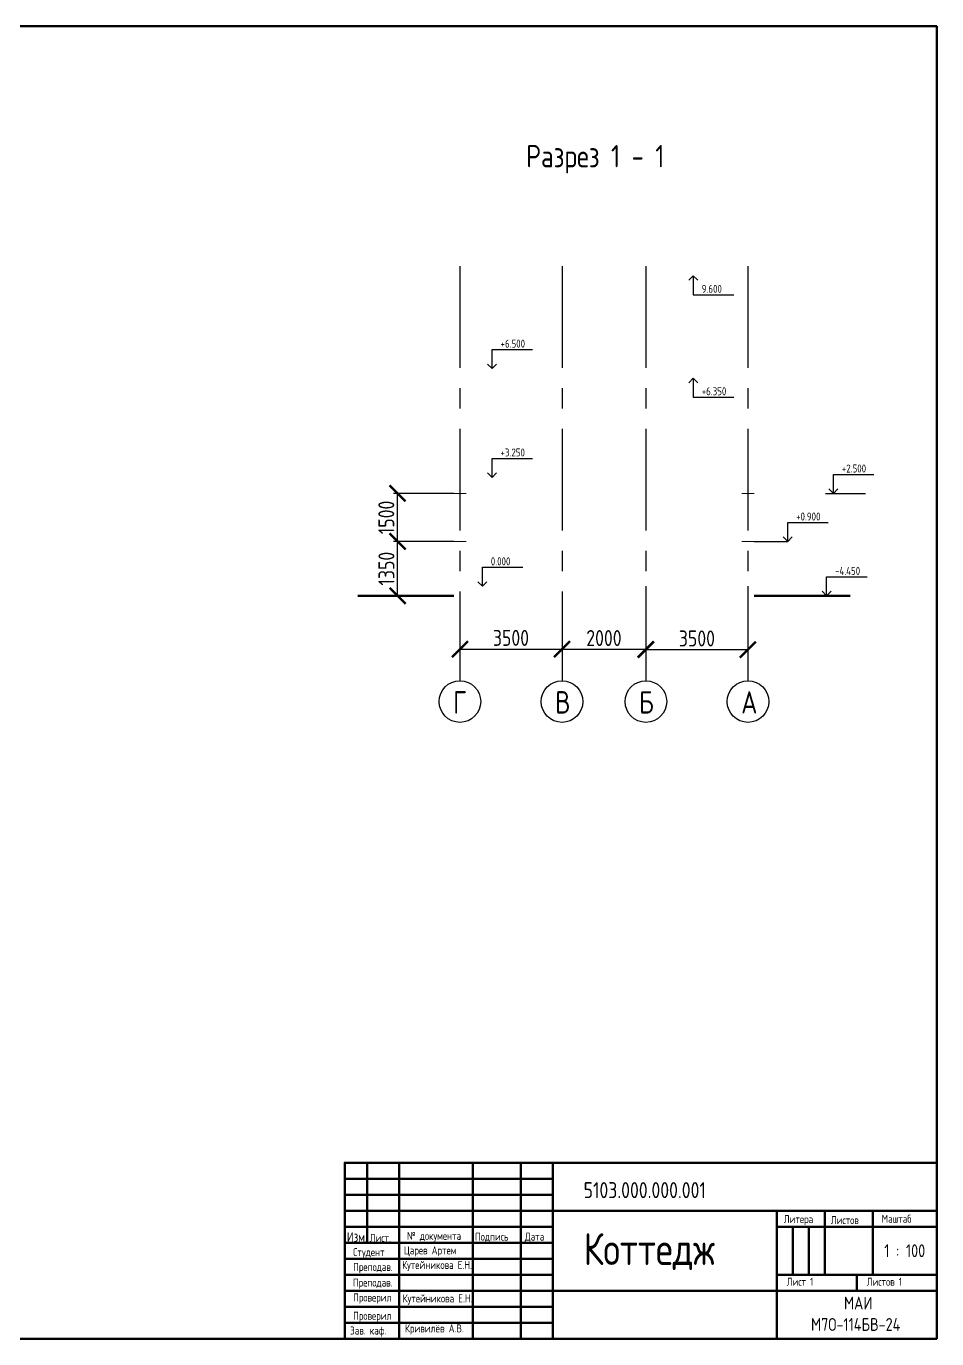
# Paper-space layout 'Дом_2' of a CAD drawing. Header units: millimetres. Extents: x 20 to 589, y 5 to 415.
# Drawn here: x 304.5 to 589, y 5 to 415 of the extents above; entities that cross this region are included whole.
import ezdxf

# ---------------------------------------------------------------- set-up
doc = ezdxf.new("R2010")
doc.units = ezdxf.units.MM
doc.linetypes.add('AM_ISO08W050', pattern=[18, 12, -1.5, 3, -1.5])
doc.linetypes.add('CENTER', pattern=[50.8, 31.75, -6.35, 6.35, -6.35])
for name, color, linetype, lineweight in [('MD_Штриховка', 7, 'Continuous', 25), ('Красный', 1, 'AM_ISO08W050', 30), ('Оси', 1, 'CENTER', 25), ('Основная', 5, 'Continuous', 70), ('Основной', 5, 'Continuous', 70), ('Размеры', 3, 'Continuous', 25), ('Текст', 7, 'Continuous', 20), ('Тонкая', 250, 'Continuous', 20)]:
    doc.layers.add(name, color=color, linetype=linetype, lineweight=lineweight)
doc.styles.get("Standard").update_dxf_attribs({"font": 'arial.ttf'})
doc.styles.add('ГОСТ', font='GOST_A.TTF')
doc.dimstyles.new('Apx$0', dxfattribs={"dimtxt": 5, "dimasz": 5, "dimexe": 1.25, "dimexo": 0, "dimgap": 1, "dimtad": 1, "dimdsep": 46, "dimtxsty": 'ГОСТ', "dimblk": 'ARCHTICK', "dimcen": 5, "dimclrd": 256, "dimclre": 256, "dimclrt": 256, "dimadec": 0, "dimazin": 2, "dimtp": 0.1, "dimtm": 0.1, "dimtfac": 0.71, "dimtmove": 1, "dimatfit": 3, "dimldrblk": 'NONE', "dimfxl": 1, "dimlwd": -1, "dimlwe": -1, "dimarcsym": 0})

# ---------------------------------------------------------------- blocks, each defined once
blk = doc.blocks.new('_ArchTick')
at = {"color": 0, "linetype": 'ByBlock', "const_width": 0.15}
blk.add_lwpolyline([(-0.5, -0.5), (0.5, 0.5)], dxfattribs=at)
blk = doc.blocks.new('*D39')
at = {"layer": 'Defpoints', "color": 0, "transparency": 16777216}
for p in [(440.01, 236.88), (471.91, 236.88), (471.91, 220.43)]:
    blk.add_point(p, dxfattribs=at)
at = {"layer": 'Размеры', "transparency": 16777216}
for p, q in [((440.01, 236.88), (440.01, 219.18)), ((471.91, 236.88), (471.91, 219.18)), ((440.01, 220.43), (471.91, 220.43))]:
    blk.add_line(p, q, dxfattribs=at)
at = {"layer": 'Размеры', "transparency": 16777216, "xscale": 5, "yscale": 5, "zscale": 5, "rotation": 180}
blk.add_blockref('_ArchTick', (440.01, 220.43), dxfattribs=at)
at = {"layer": 'Размеры', "transparency": 16777216, "xscale": 5, "yscale": 5, "zscale": 5}
blk.add_blockref('_ArchTick', (471.91, 220.43), dxfattribs=at)
at = {"layer": 'Размеры', "transparency": 16777216, "insert": (455.96, 223.93), "char_height": 5, "attachment_point": 5, "style": 'ГОСТ'}
blk.add_mtext('3500', dxfattribs=at)
blk = doc.blocks.new('_None')
blk = doc.blocks.new('*D40')
at = {"layer": 'Defpoints', "color": 0, "transparency": 16777216}
for p in [(471.91, 237.07), (498.11, 237.07), (498.11, 220.38)]:
    blk.add_point(p, dxfattribs=at)
at = {"layer": 'Размеры', "transparency": 16777216}
for p, q in [((471.91, 237.07), (471.91, 219.13)), ((498.11, 237.07), (498.11, 219.13)), ((471.91, 220.38), (498.11, 220.38))]:
    blk.add_line(p, q, dxfattribs=at)
at = {"layer": 'Размеры', "transparency": 16777216, "xscale": 5, "yscale": 5, "zscale": 5, "rotation": 180}
blk.add_blockref('_ArchTick', (471.91, 220.38), dxfattribs=at)
at = {"layer": 'Размеры', "transparency": 16777216, "xscale": 5, "yscale": 5, "zscale": 5}
blk.add_blockref('_ArchTick', (498.11, 220.38), dxfattribs=at)
at = {"layer": 'Размеры', "transparency": 16777216, "insert": (485.01, 223.88), "char_height": 5, "attachment_point": 5, "style": 'ГОСТ'}
blk.add_mtext('2000', dxfattribs=at)
blk = doc.blocks.new('*D41')
at = {"layer": 'Defpoints', "color": 0, "transparency": 16777216}
for p in [(498.11, 240.07), (530.01, 240.07), (530.01, 220.26)]:
    blk.add_point(p, dxfattribs=at)
at = {"layer": 'Размеры', "transparency": 16777216}
for p, q in [((498.11, 240.07), (498.11, 219.01)), ((530.01, 240.07), (530.01, 219.01)), ((498.11, 220.26), (530.01, 220.26))]:
    blk.add_line(p, q, dxfattribs=at)
at = {"layer": 'Размеры', "transparency": 16777216, "xscale": 5, "yscale": 5, "zscale": 5, "rotation": 180}
blk.add_blockref('_ArchTick', (498.11, 220.26), dxfattribs=at)
at = {"layer": 'Размеры', "transparency": 16777216, "xscale": 5, "yscale": 5, "zscale": 5}
blk.add_blockref('_ArchTick', (530.01, 220.26), dxfattribs=at)
at = {"layer": 'Размеры', "transparency": 16777216, "insert": (514.06, 223.76), "char_height": 5, "attachment_point": 5, "style": 'ГОСТ'}
blk.add_mtext('3500', dxfattribs=at)
blk = doc.blocks.new('*D42')
at = {"layer": 'Defpoints', "color": 0, "transparency": 16777216}
for p in [(420.54, 254.07), (438.11, 254.07), (438.11, 237.07)]:
    blk.add_point(p, dxfattribs=at)
at = {"layer": 'Размеры', "transparency": 16777216}
for p, q in [((438.11, 254.07), (419.29, 254.07)), ((420.54, 237.07), (420.54, 254.07)), ((438.11, 237.07), (419.29, 237.07))]:
    blk.add_line(p, q, dxfattribs=at)
at = {"layer": 'Размеры', "transparency": 16777216, "xscale": 5, "yscale": 5, "zscale": 5}
for p, rotation in [((420.54, 254.07), 90), ((420.54, 237.07), 270)]:
    blk.add_blockref('_ArchTick', p, dxfattribs=dict(at, rotation=rotation))
at = {"layer": 'Размеры', "transparency": 16777216, "insert": (417.04, 245.57), "char_height": 5, "attachment_point": 5, "rotation": 90, "style": 'ГОСТ'}
blk.add_mtext('1350', dxfattribs=at)
blk = doc.blocks.new('*D43')
at = {"layer": 'Defpoints', "color": 0, "transparency": 16777216}
for p in [(420.51, 269.07), (438.11, 269.07), (438.11, 254.07)]:
    blk.add_point(p, dxfattribs=at)
at = {"layer": 'Размеры', "transparency": 16777216}
for p, q in [((438.11, 269.07), (419.26, 269.07)), ((420.51, 254.07), (420.51, 269.07)), ((438.11, 254.07), (419.26, 254.07))]:
    blk.add_line(p, q, dxfattribs=at)
at = {"layer": 'Размеры', "transparency": 16777216, "xscale": 5, "yscale": 5, "zscale": 5}
for p, rotation in [((420.51, 269.07), 90), ((420.51, 254.07), 270)]:
    blk.add_blockref('_ArchTick', p, dxfattribs=dict(at, rotation=rotation))
at = {"layer": 'Размеры', "transparency": 16777216, "insert": (417.01, 261.57), "char_height": 5, "attachment_point": 5, "rotation": 90, "style": 'ГОСТ'}
blk.add_mtext('1500', dxfattribs=at)

psp = doc.layouts.new('Дом_2')

# ---------------------------------------------------------------- linework, layer by layer
at = {"layer": 'Красный', "linetype": 'ByBlock'}
for centre in [(440.01083, 204.05474), (471.91083, 204.05474), (498.11083, 204.05474), (530.01383, 204.05474)]:
    psp.add_circle(centre, 6.5, dxfattribs=at)
at = {"layer": 'Оси'}
for p, q in [((440.01083, 340.07289), (440.01083, 210.55474)), ((471.91083, 340.07289), (471.91083, 210.55474)), ((498.11083, 340.07289), (498.11083, 210.55474)), ((530.01383, 340.07289), (530.01383, 210.55474))]:
    psp.add_line(p, q, dxfattribs=at)
at = {"layer": 'Основная'}
for p, q in [((438.11083, 237.07289), (408.11083, 237.07289)), ((531.91383, 237.07289), (561.91383, 237.07289))]:
    psp.add_line(p, q, dxfattribs=at)
at = {"layer": 'Основной'}
for p, q in [((554, 40), (554, 45)), ((569, 25), (569, 45))]:
    psp.add_line(p, q, dxfattribs=at)
for points in [[(20, 5), (589, 5), (589, 415), (20, 415)], [(589, 5), (404, 5), (404, 60), (589, 60)], [(404, 60), (411, 60), (411, 55), (404, 55)], [(411, 55), (421, 55), (421, 60), (411, 60)], [(421, 55), (444, 55), (444, 60), (421, 60)], [(444, 55), (459, 55), (459, 60), (444, 60)], [(459, 55), (469, 55), (469, 60), (459, 60)], [(404, 55), (411, 55), (411, 50), (404, 50)], [(411, 50), (421, 50), (421, 55), (411, 55)], [(421, 50), (444, 50), (444, 55), (421, 55)], [(444, 50), (459, 50), (459, 55), (444, 55)], [(459, 50), (469, 50), (469, 55), (459, 55)], [(404, 50), (411, 50), (411, 45), (404, 45)], [(411, 45), (421, 45), (421, 50), (411, 50)], [(421, 45), (444, 45), (444, 50), (421, 50)], [(444, 45), (459, 45), (459, 50), (444, 50)], [(459, 45), (469, 45), (469, 50), (459, 50)], [(404, 45), (411, 45), (411, 40), (404, 40)], [(411, 40), (421, 40), (421, 45), (411, 45)], [(421, 40), (444, 40), (444, 45), (421, 45)], [(444, 40), (459, 40), (459, 45), (444, 45)], [(459, 40), (469, 40), (469, 45), (459, 45)], [(539, 20), (469, 20), (469, 45), (539, 45)], [(589, 20), (539, 20), (539, 45), (589, 45)], [(539, 45), (589, 45), (589, 40), (539, 40)], [(404, 40), (411, 40), (411, 35), (404, 35)], [(411, 35), (421, 35), (421, 40), (411, 40)], [(421, 35), (444, 35), (444, 40), (421, 40)], [(444, 35), (459, 35), (459, 40), (444, 40)], [(459, 35), (469, 35), (469, 40), (459, 40)], [(539, 40), (544, 40), (544, 25), (539, 25)], [(544, 40), (549, 40), (549, 25), (544, 25)], [(549, 40), (554, 40), (554, 25), (549, 25)], [(589, 25), (569, 25), (569, 40), (589, 40)], [(421, 30), (444, 30), (444, 35), (421, 35)], [(444, 30), (459, 30), (459, 35), (444, 35)], [(459, 30), (469, 30), (469, 35), (459, 35)], [(421, 25), (444, 25), (444, 30), (421, 30)], [(444, 25), (459, 25), (459, 30), (444, 30)], [(459, 25), (469, 25), (469, 30), (459, 30)], [(421, 20), (444, 20), (444, 25), (421, 25)], [(444, 20), (459, 20), (459, 25), (444, 25)], [(459, 20), (469, 20), (469, 25), (459, 25)], [(539, 20), (564, 20), (564, 25), (539, 25)], [(564, 25), (589, 25), (589, 20), (564, 20)], [(421, 15), (444, 15), (444, 20), (421, 20)], [(444, 15), (459, 15), (459, 20), (444, 20)], [(459, 15), (469, 15), (469, 20), (459, 20)], [(469, 5), (539, 5), (539, 20), (469, 20)], [(539, 20), (589, 20), (589, 5), (539, 5)], [(421, 10), (444, 10), (444, 15), (421, 15)], [(444, 10), (459, 10), (459, 15), (444, 15)], [(459, 10), (469, 10), (469, 15), (459, 15)], [(421, 5), (444, 5), (444, 10), (421, 10)], [(444, 5), (459, 5), (459, 10), (444, 10)], [(459, 5), (469, 5), (469, 10), (459, 10)]]:
    psp.add_lwpolyline(points, close=True, dxfattribs=at)
for points in [[(411, 30), (404, 30), (404, 35), (411, 35)], [(411, 30), (421, 30), (421, 35), (411, 35)], [(411, 25), (404, 25), (404, 30), (411, 30)], [(421, 30), (411, 30)], [(411, 20), (404, 20), (404, 25), (411, 25)], [(411, 20), (421, 20), (421, 25), (411, 25)], [(411, 15), (404, 15), (404, 20), (411, 20)], [(411, 15), (421, 15), (421, 20), (411, 20)], [(411, 10), (404, 10), (404, 15), (411, 15)], [(411, 10), (421, 10), (421, 15), (411, 15)], [(411, 5), (404, 5), (404, 10), (411, 10)], [(411, 5), (421, 5), (421, 10), (411, 10)]]:
    psp.add_lwpolyline(points, dxfattribs=at)
at = {"layer": 'Размеры'}
for p, q in [((512.91392, 337.07289), (511.49971, 335.65867)), ((512.91392, 337.07289), (512.91395, 331.13461)), ((512.91392, 337.07289), (514.32814, 335.65869)), ((512.91395, 331.13461), (525.5756, 331.13461)), ((450.06002, 308.07289), (450.06002, 314.01117)), ((450.06002, 314.01117), (462.72167, 314.01117)), ((450.06002, 308.07289), (448.64581, 309.48711)), ((450.06002, 308.07289), (451.47424, 309.48711)), ((512.91392, 305.07289), (511.49971, 303.65867)), ((512.91392, 305.07289), (512.91395, 299.13461)), ((512.91392, 305.07289), (514.32814, 303.65869)), ((512.91395, 299.13461), (525.5756, 299.13461)), ((450.06002, 274.07289), (450.06002, 280.01117)), ((450.06002, 280.01117), (462.72167, 280.01117)), ((450.06002, 274.07289), (448.64581, 275.48711)), ((450.06002, 274.07289), (451.47424, 275.48711)), ((556.70923, 269.07289), (556.70923, 275.01117)), ((556.70923, 275.01117), (569.37089, 275.01117)), ((554.25055, 269.07289), (566.70923, 269.07289)), ((556.70923, 269.07289), (555.29502, 270.48711)), ((556.70923, 269.07289), (558.12345, 270.48711)), ((542.42526, 254.07289), (542.42526, 260.01117)), ((542.42526, 260.01117), (555.08692, 260.01117)), ((542.42526, 254.07289), (541.01105, 255.48711)), ((542.42526, 254.07289), (543.83948, 255.48711)), ((531.91083, 254.07289), (542.42526, 254.07289)), ((447.02035, 240.07289), (447.02035, 246.01117)), ((447.02035, 246.01117), (459.682, 246.01117)), ((554.57981, 237.07289), (554.57981, 243.01117)), ((554.57981, 243.01117), (567.24147, 243.01117)), ((447.02035, 240.07289), (445.60613, 241.48711)), ((447.02035, 240.07289), (448.43456, 241.48711)), ((554.57981, 237.07289), (553.1656, 238.48711)), ((554.57981, 237.07289), (555.99403, 238.48711))]:
    psp.add_line(p, q, dxfattribs=at)
at = {"layer": 'Тонкая'}
for p, q in [((438.11083, 269.07289), (441.91083, 269.07289)), ((528.11326, 269.07289), (531.91083, 269.07289)), ((438.11083, 254.07289), (441.91083, 254.07289)), ((528.11326, 254.07289), (531.91083, 254.07289))]:
    psp.add_line(p, q, dxfattribs=at)

# ---------------------------------------------------------------- texts
at = {"layer": 'MD_Штриховка', "insert": (482.29424, 369.02186), "char_height": 7, "width": 52.4331514, "attachment_point": 8}
psp.add_mtext('{\\fGOST type A|b0|i0|c204|p34;Разрез 1 - 1}', dxfattribs=at)
at = {"layer": 'Красный', "char_height": 7, "attachment_point": 1}
for s, insert in [('{\\fGOST type A|b0|i0|c204|p34;Г}', (437.87789, 207.30378)), ('{\\fGOST type A|b0|i0|c204|p34;В}', (469.77789, 207.30378)), ('{\\fGOST type A|b0|i0|c204|p34;Б}', (495.97789, 207.30378)), ('{\\fGOST type A|b0|i0|c204|p34;А}', (527.88088, 207.30378))]:
    psp.add_mtext_dynamic_manual_height_columns(s, width=9.7775013, gutter_width=12.5, heights=[0], dxfattribs=dict(at, insert=insert))
at = {"layer": 'Размеры', "char_height": 2.5, "attachment_point": 1}
for s, insert in [('{\\fGOST type A|b0|i0|c204|p34;9.600}', (515.56037, 334.22298)), ('{\\fGOST type A|b0|i0|c204|p34;+6.500}', (452.70644, 317.09953)), ('{\\fGOST type A|b0|i0|c204|p34;+6\\fGOST type A|b0|i0|c0|p34;.350}', (515.56037, 302.22298)), ('{\\fGOST type A|b0|i0|c204|p34;+3.250}', (452.70644, 283.09953)), ('{\\fGOST type A|b0|i0|c204|p34;+2.500}', (559.35565, 278.09953)), ('{\\fGOST type A|b0|i0|c204|p34;+0\\fGOST type A|b0|i0|c0|p34;.900}', (545.07168, 263.09953)), ('{\\fGOST type A|b0|i0|c204|p34;0.000}', (449.66677, 249.09953)), ('{\\fGOST type A|b0|i0|c204|p34;-4\\fGOST type A|b0|i0|c0|p34;.450}', (557.22623, 246.09953))]:
    psp.add_mtext_dynamic_manual_height_columns(s, width=12.3886258, gutter_width=12.5, heights=[0], dxfattribs=dict(at, insert=insert))
at = {"layer": 'Текст', "color": 5, "style": 'ГОСТ'}
for s, width, heights, insert, char_height, attachment_point in [('5103.000.000.001', 95.6888729, [0], (478.65645, 53.925), 5, 1), ('Литера', 15, [0], (541.18127, 43.622), 2.5, 1), ('Листов', 15, [0], (555.88522, 43.31352), 2.5, 1), ('Маштаб', 30, [0], (571.81155, 43.72132), 2.5, 1), ('Изм.', 4.2452906, [0], (404.67918, 38.2819), 3, 1), ('№ документа', 22.3123914, [0], (423.47479, 38.39229), 2.5, 1), ('Коттедж', 18.5843388, [0], (478.66753, 38.02814), 10, 1), ('Студент', 17, [0], (406.64782, 33.31485), 2.5, 1), ('Царев Артем', 18.5843388, [0], (422.46519, 33.86781), 2.5, 1), ('1 : 100', 20, [0], (579, 32.5), 4, 5), ('Кутейникова Е.Н.', 57.4178956, [0], (421.94124, 29.30209), 2.5, 1), ('Преподав.', 17, [0], (406.64457, 28.67828), 2.5, 1), ('Преподав.', 17, [0], (406.58702, 23.79748), 2.5, 1), ('Лист 1', 25, [0], (542.10445, 24.05087), 2.5, 1), ('Листов 1', 25, [0], (567.10445, 24.05087), 2.5, 1), ('Проверил', 14.3468595, [0], (406.65314, 19.12791), 2.5, 1), ('Кутейникова Е.Н.', 57.4178956, [0], (422.11742, 18.85865), 2.5, 1), ('\\pi20.99571;МАИ\\P\\pi10.70264;М7О-114БВ-24', 50, [0], (539, 18.12823), 4, 1), ('Проверил', 14.3468595, [0], (406.65314, 13.43155), 2.5, 1), ('Зав. каф.', 13.024514, [7.57972], (405.72754, 8.81853), 2.5, 1), ('Кривилёв A.B.', 57.4178956, [0], (422.84473, 9.48723), 2.5, 1)]:
    psp.add_mtext_dynamic_manual_height_columns(s, width=width, gutter_width=12.5, heights=heights, dxfattribs=dict(at, insert=insert, char_height=char_height, attachment_point=attachment_point))
at = {"layer": 'Текст', "color": 5, "insert": (411.80987, 37.74007), "char_height": 2.5, "width": 6.2562545, "attachment_point": 1, "style": 'ГОСТ'}
psp.add_mtext('Лист.', dxfattribs=at)
at = {"layer": 'Текст', "color": 5, "char_height": 2.5, "attachment_point": 1, "style": 'ГОСТ'}
for s, insert in [('Подпись', (444.72726, 38.1496)), ('Дата', (460.28877, 38.1649))]:
    psp.add_mtext(s, dxfattribs=dict(at, insert=insert))

# ---------------------------------------------------------------- dimensions: what is measured, and where the dimension line sits
at = {"layer": 'Размеры'}
dim = psp.add_linear_dim(base=(420.51385, 269.07289), p1=(438.11083, 254.07289), p2=(438.11083, 269.07289), angle=90, dimstyle='Apx$0', override={"dimlfac": -100}, dxfattribs=at)
dim.commit()
dim.dimension.update_dxf_attribs({"geometry": '*D43', "text_midpoint": (417.01027, 261.57289)})
dim = psp.add_linear_dim(base=(420.54428, 254.07289), p1=(438.11083, 237.07289), p2=(438.11083, 254.07289), angle=90, text='1350', dimstyle='Apx$0', override={"dimpost": ''}, dxfattribs=at)
dim.commit()
dim.dimension.update_dxf_attribs({"geometry": '*D42', "text_midpoint": (417.04071, 245.57289)})
for base, p1, p2, text, picture, middle in [((530.01083, 220.25813), (498.11121, 240.07289), (530.01083, 240.07289), '3500', '*D41', (514.06102, 223.75992)), ((471.91045, 220.42826), (440.01083, 236.88324), (471.91045, 236.88324), '3500', '*D39', (455.96064, 223.93005)), ((498.11121, 220.3791), (471.91045, 237.07458), (498.11121, 237.07458), '2000', '*D40', (485.01083, 223.88088))]:
    dim = psp.add_linear_dim(base=base, p1=p1, p2=p2, text=text, dimstyle='Apx$0', override={"dimlfac": -100, "dimpost": ''}, dxfattribs=at)
    dim.commit()
    dim.dimension.update_dxf_attribs({"geometry": picture, "text_midpoint": middle})

doc.saveas('drawing.dxf')
